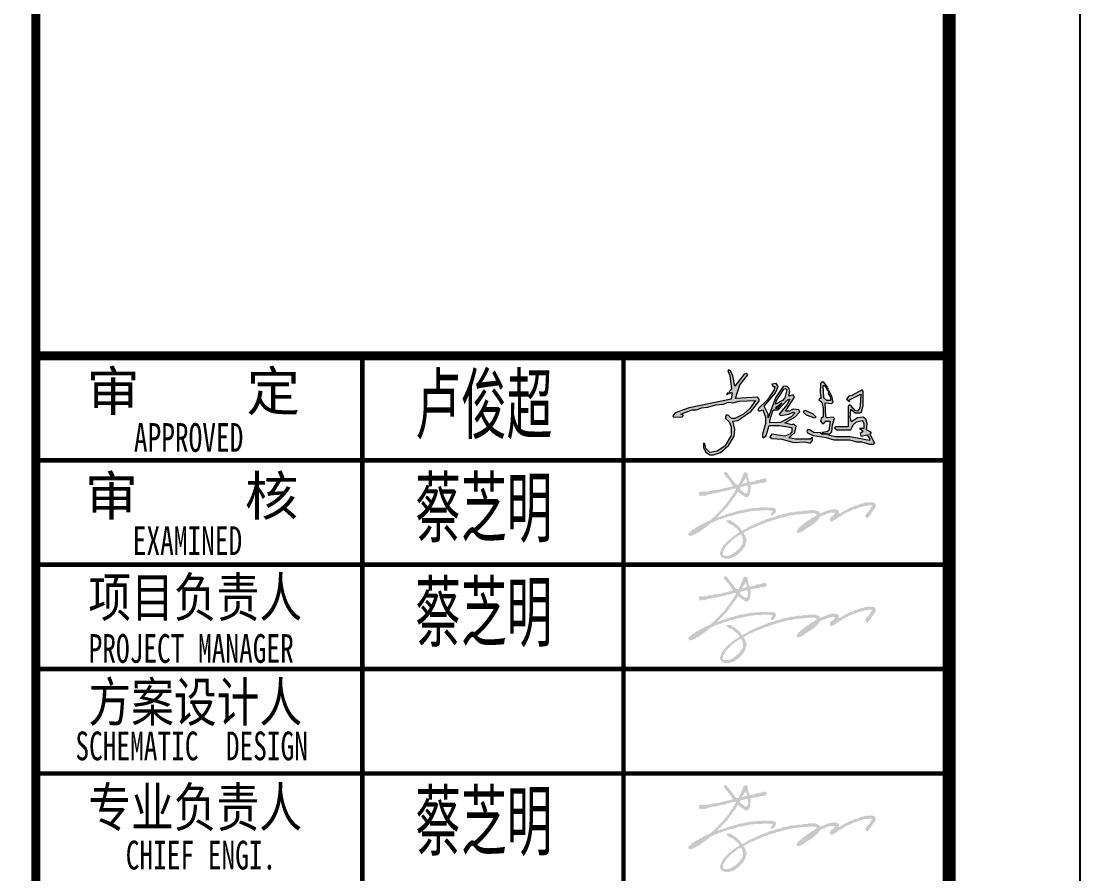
# Model space of a CAD drawing. Extents: x 1188826 to 1909461, y 608442 to 1651179.
# Drawn here: x 1547956 to 1556063, y 1276967 to 1283500 of the extents above; entities that cross this region are included whole.
import ezdxf
from ezdxf.enums import TextEntityAlignment as Align

# ---------------------------------------------------------------- set-up
doc = ezdxf.new("R2010")
doc.units = 0
doc.header["$LTSCALE"] = 1000
doc.header["$MEASUREMENT"] = 0
doc.layers.add('WALL', color=9, linetype='Continuous', lineweight=40)
doc.layers.add('签名', color=7, linetype='Continuous', lineweight=18)
doc.layers.add('图框', color=140, linetype='Continuous')
doc.layers.add('图签文字', color=147, linetype='Continuous')
doc.styles.add('建筑图签-1', font='simhei.ttf', dxfattribs={"width": 0.7})
doc.styles.add('建筑图签-2', font='TXT.shx', dxfattribs={"width": 0.5, "bigfont": 'HZTXT.shx'})

# ---------------------------------------------------------------- blocks, each defined once
blk = doc.blocks.new('ljc')
at = {"linetype": 'Continuous'}
h = blk.add_hatch(color=0, dxfattribs=at)
h.paths.add_polyline_path([(2022.8, 1567.7), (2018.8, 1563.7), (2019.8, 1561.7), (2023.8, 1561.7), (2021.8, 1551.7), (1954.8, 1537.7), (1932.8, 1529.7), (1929.8, 1526.7), (1928.8, 1524.7), (1930.8, 1522.7), (1943.8, 1523.7), (1945.8, 1525.7), (1941.8, 1527.7), (1959.8, 1534.7), (1966.8, 1534.7), (1974.8, 1537.7), (1984.8, 1538.7), (1997.8, 1542.7), (2009.8, 1543.7), (2017.8, 1546.7), (2024.8, 1545.7), (2034.8, 1548.7), (2060.8, 1549.7), (2051.8, 1536.7), (2041.8, 1527.7), (2027.8, 1520.7), (2022.8, 1520.7), (2017.8, 1525.7), (2014.8, 1526.7), (2012.8, 1524.7), (2012.8, 1520.7), (2018.8, 1515.7), (2021.8, 1507.7), (2021.8, 1493.7), (2011.8, 1476.7), (1999.8, 1468.7), (1987.8, 1466.7), (1981.8, 1472.7), (1979.8, 1479.7), (1977.8, 1481.7), (1977.8, 1474.7), (1980.8, 1467.7), (1987.8, 1462.7), (1993.8, 1462.7), (2004.8, 1466.7), (2017.8, 1477.7), (2026.8, 1492.7), (2027.8, 1503.7), (2024.8, 1516.7), (2032.8, 1517.7), (2053.8, 1532.7), (2066.8, 1548.7), (2066.8, 1551.7), (2063.8, 1554.7), (2028.8, 1552.7), (2035.8, 1574.7), (2048.8, 1590.7), (2046.8, 1592.7), (2042.8, 1591.7), (2027.8, 1572.7), (2024.8, 1588.7), (2020.8, 1596.7), (2017.8, 1598.7), (2016.8, 1596.7), (2019.8, 1589.7)])
h.paths.add_polyline_path([(2080.8, 1521.7), (2080.8, 1527.7), (2074.8, 1540.7), (2092.8, 1561.7), (2096.8, 1571.7), (2093.8, 1576.7), (2086.8, 1575.7), (2088.8, 1571.7), (2091.8, 1571.7), (2090.8, 1566.7), (2079.8, 1550.7), (2065.8, 1536.7), (2064.8, 1534.7), (2066.8, 1532.7), (2072.8, 1534.7), (2076.8, 1522.7), (2076.8, 1512.7), (2071.8, 1495.7), (2071.8, 1491.7), (2073.8, 1489.7), (2077.8, 1493.7), (2082.8, 1509.7), (2098.8, 1509.7), (2118.8, 1506.7), (2118.8, 1499.7), (2115.8, 1495.7), (2107.8, 1492.7), (2086.8, 1495.7), (2083.8, 1491.7), (2086.8, 1488.7), (2102.8, 1487.7), (2121.8, 1482.7), (2139.8, 1483.7), (2147.8, 1481.7), (2151.8, 1485.7), (2151.8, 1490.7), (2147.8, 1487.7), (2124.8, 1487.7), (2113.8, 1489.7), (2123.8, 1498.7), (2125.8, 1508.7), (2120.8, 1511.7), (2118.8, 1510.7), (2107.8, 1513.7), (2123.8, 1522.7), (2131.8, 1531.7), (2129.8, 1534.7), (2120.8, 1535.7), (2114.8, 1532.7), (2108.8, 1532.7), (2122.8, 1554.7), (2120.8, 1558.7), (2113.8, 1556.7), (2115.8, 1563.7), (2114.8, 1568.7), (2110.8, 1572.7), (2104.8, 1571.7), (2092.8, 1553.7)])
h.paths.add_polyline_path([(2088.8, 1534.7), (2096.8, 1534.7), (2111.8, 1550.7), (2115.8, 1551.7), (2110.8, 1542.7), (2098.8, 1527.7), (2100.8, 1525.7), (2113.8, 1527.7), (2120.8, 1530.7), (2123.8, 1529.7), (2117.8, 1523.7), (2100.8, 1514.7), (2083.8, 1513.7), (2083.8, 1517.7)], flags=16)
h.paths.add_polyline_path([(2092.8, 1536.7), (2094.8, 1539.7), (2102.8, 1545.7), (2095.8, 1536.7)], flags=16)
h.paths.add_polyline_path([(2092.8, 1543.7), (2093.8, 1548.7), (2105.8, 1567.7), (2108.8, 1568.7), (2110.8, 1566.7), (2107.8, 1553.7), (2103.8, 1549.7)], flags=16)
h.paths.add_polyline_path([(2140.8, 1533.7), (2137.8, 1532.7), (2136.8, 1530.7), (2141.8, 1526.7), (2154.8, 1521.7), (2157.8, 1522.7), (2152.8, 1527.7)])
h.paths.add_polyline_path([(2174.8, 1521.7), (2172.8, 1523.7), (2171.8, 1545.7), (2182.8, 1544.7), (2184.8, 1546.7), (2182.8, 1556.7), (2177.8, 1565.7), (2176.8, 1560.7), (2179.8, 1555.7), (2180.8, 1549.7), (2174.8, 1549.7), (2169.8, 1553.7), (2168.8, 1573.7), (2170.8, 1573.7), (2174.8, 1568.7), (2175.8, 1570.7), (2169.8, 1578.7), (2166.8, 1578.7), (2164.8, 1576.7), (2163.8, 1561.7), (2165.8, 1552.7), (2162.8, 1552.7), (2161.8, 1550.7), (2166.8, 1546.7), (2168.8, 1536.7), (2168.8, 1523.7), (2165.8, 1520.7), (2164.8, 1516.7), (2167.8, 1512.7), (2169.8, 1512.7), (2172.8, 1516.7), (2179.8, 1516.7), (2177.8, 1501.7), (2174.8, 1499.7), (2166.8, 1498.7), (2174.8, 1495.7), (2179.8, 1496.7), (2182.8, 1499.7), (2183.8, 1510.7), (2186.8, 1520.7), (2184.8, 1522.7)])
h.paths.add_polyline_path([(2232.8, 1541.7), (2232.8, 1563.7), (2230.8, 1566.7), (2214.8, 1557.7), (2209.8, 1556.7), (2205.8, 1551.7), (2210.8, 1547.7), (2210.8, 1550.7), (2228.8, 1559.7), (2227.8, 1541.7), (2226.8, 1536.7), (2223.8, 1532.7), (2219.8, 1533.7), (2212.8, 1541.7), (2210.8, 1542.7), (2208.8, 1540.7), (2208.8, 1507.7), (2188.8, 1507.7), (2186.8, 1505.7), (2190.8, 1502.7), (2212.8, 1502.7), (2216.8, 1510.7), (2221.8, 1515.7), (2231.8, 1517.7), (2233.8, 1512.7), (2233.8, 1504.7), (2226.8, 1504.7), (2231.8, 1501.7), (2231.8, 1499.7), (2227.8, 1496.7), (2228.8, 1492.7), (2238.8, 1494.7), (2242.8, 1488.7), (2242.8, 1485.7), (2211.8, 1491.7), (2188.8, 1491.7), (2178.8, 1493.7), (2175.8, 1495.7), (2166.8, 1495.7), (2163.8, 1497.7), (2153.8, 1498.7), (2146.8, 1502.7), (2143.8, 1502.7), (2142.8, 1500.7), (2143.8, 1497.7), (2152.8, 1493.7), (2173.8, 1490.7), (2185.8, 1486.7), (2210.8, 1486.7), (2221.8, 1483.7), (2229.8, 1483.7), (2242.8, 1479.7), (2248.8, 1479.7), (2250.8, 1481.7), (2243.8, 1495.7), (2245.8, 1498.7), (2237.8, 1502.7), (2238.8, 1512.7), (2236.8, 1519.7), (2232.8, 1522.7), (2223.8, 1521.7), (2213.8, 1515.7), (2211.8, 1521.7), (2212.8, 1535.7), (2219.8, 1529.7), (2227.8, 1529.7), (2229.8, 1531.7)])
at = {"color": 0, "linetype": 'Continuous', "elevation": 16426272}
for points in [[(1929.8, 1526.7), (1928.8, 1524.7), (1930.8, 1522.7), (1943.8, 1523.7), (1945.8, 1525.7), (1941.8, 1527.7), (1959.8, 1534.7), (1966.8, 1534.7), (1974.8, 1537.7), (1984.8, 1538.7), (1997.8, 1542.7), (2009.8, 1543.7), (2017.8, 1546.7), (2024.8, 1545.7), (2034.8, 1548.7), (2060.8, 1549.7), (2051.8, 1536.7), (2041.8, 1527.7), (2027.8, 1520.7), (2022.8, 1520.7), (2017.8, 1525.7), (2014.8, 1526.7), (2012.8, 1524.7), (2012.8, 1520.7), (2018.8, 1515.7), (2021.8, 1507.7), (2021.8, 1493.7), (2011.8, 1476.7), (1999.8, 1468.7), (1987.8, 1466.7), (1981.8, 1472.7), (1979.8, 1479.7), (1977.8, 1481.7), (1977.8, 1474.7), (1980.8, 1467.7), (1987.8, 1462.7), (1993.8, 1462.7), (2004.8, 1466.7), (2017.8, 1477.7), (2026.8, 1492.7), (2027.8, 1503.7), (2024.8, 1516.7), (2032.8, 1517.7), (2053.8, 1532.7), (2066.8, 1548.7), (2066.8, 1551.7), (2063.8, 1554.7), (2028.8, 1552.7), (2035.8, 1574.7), (2048.8, 1590.7), (2046.8, 1592.7), (2042.8, 1591.7), (2027.8, 1572.7), (2024.8, 1588.7), (2020.8, 1596.7), (2017.8, 1598.7), (2016.8, 1596.7), (2019.8, 1589.7), (2022.8, 1567.7), (2018.8, 1563.7), (2019.8, 1561.7), (2023.8, 1561.7), (2021.8, 1551.7), (1954.8, 1537.7), (1932.8, 1529.7), (1929.8, 1526.7)], [(2065.8, 1536.7), (2064.8, 1534.7), (2066.8, 1532.7), (2072.8, 1534.7), (2076.8, 1522.7), (2076.8, 1512.7), (2071.8, 1495.7), (2071.8, 1491.7), (2073.8, 1489.7), (2077.8, 1493.7), (2082.8, 1509.7), (2098.8, 1509.7), (2118.8, 1506.7), (2118.8, 1499.7), (2115.8, 1495.7), (2107.8, 1492.7), (2086.8, 1495.7), (2083.8, 1491.7), (2086.8, 1488.7), (2102.8, 1487.7), (2121.8, 1482.7), (2139.8, 1483.7), (2147.8, 1481.7), (2151.8, 1485.7), (2151.8, 1490.7), (2147.8, 1487.7), (2124.8, 1487.7), (2113.8, 1489.7), (2123.8, 1498.7), (2125.8, 1508.7), (2120.8, 1511.7), (2118.8, 1510.7), (2107.8, 1513.7), (2123.8, 1522.7), (2131.8, 1531.7), (2129.8, 1534.7), (2120.8, 1535.7), (2114.8, 1532.7), (2108.8, 1532.7), (2122.8, 1554.7), (2120.8, 1558.7), (2113.8, 1556.7), (2115.8, 1563.7), (2114.8, 1568.7), (2110.8, 1572.7), (2104.8, 1571.7), (2092.8, 1553.7), (2080.8, 1521.7), (2080.8, 1527.7), (2074.8, 1540.7), (2092.8, 1561.7), (2096.8, 1571.7), (2093.8, 1576.7), (2086.8, 1575.7), (2088.8, 1571.7), (2091.8, 1571.7), (2090.8, 1566.7), (2079.8, 1550.7), (2065.8, 1536.7)], [(2162.8, 1552.7), (2161.8, 1550.7), (2166.8, 1546.7), (2168.8, 1536.7), (2168.8, 1523.7), (2165.8, 1520.7), (2164.8, 1516.7), (2167.8, 1512.7), (2169.8, 1512.7), (2172.8, 1516.7), (2179.8, 1516.7), (2177.8, 1501.7), (2174.8, 1499.7), (2166.8, 1498.7), (2174.8, 1495.7), (2179.8, 1496.7), (2182.8, 1499.7), (2183.8, 1510.7), (2186.8, 1520.7), (2184.8, 1522.7), (2174.8, 1521.7), (2172.8, 1523.7), (2171.8, 1545.7), (2182.8, 1544.7), (2184.8, 1546.7), (2182.8, 1556.7), (2177.8, 1565.7), (2176.8, 1560.7), (2179.8, 1555.7), (2180.8, 1549.7), (2174.8, 1549.7), (2169.8, 1553.7), (2168.8, 1573.7), (2170.8, 1573.7), (2174.8, 1568.7), (2175.8, 1570.7), (2169.8, 1578.7), (2166.8, 1578.7), (2164.8, 1576.7), (2163.8, 1561.7), (2165.8, 1552.7), (2162.8, 1552.7)], [(2015.8, 1560.7), (2014.8, 1559.7), (2016.8, 1559.7), (2015.8, 1560.7)], [(2016.8, 1561.7), (2015.8, 1560.7), (2018.8, 1560.7), (2016.8, 1561.7)], [(2092.8, 1543.7), (2093.8, 1548.7), (2105.8, 1567.7), (2108.8, 1568.7), (2110.8, 1566.7), (2107.8, 1553.7), (2103.8, 1549.7), (2092.8, 1543.7)], [(2143.8, 1502.7), (2142.8, 1500.7), (2143.8, 1497.7), (2152.8, 1493.7), (2173.8, 1490.7), (2185.8, 1486.7), (2210.8, 1486.7), (2221.8, 1483.7), (2229.8, 1483.7), (2242.8, 1479.7), (2248.8, 1479.7), (2250.8, 1481.7), (2243.8, 1495.7), (2245.8, 1498.7), (2237.8, 1502.7), (2238.8, 1512.7), (2236.8, 1519.7), (2232.8, 1522.7), (2223.8, 1521.7), (2213.8, 1515.7), (2211.8, 1521.7), (2212.8, 1535.7), (2219.8, 1529.7), (2227.8, 1529.7), (2229.8, 1531.7), (2232.8, 1541.7), (2232.8, 1563.7), (2230.8, 1566.7), (2214.8, 1557.7), (2209.8, 1556.7), (2205.8, 1551.7), (2210.8, 1547.7), (2210.8, 1550.7), (2228.8, 1559.7), (2227.8, 1541.7), (2226.8, 1536.7), (2223.8, 1532.7), (2219.8, 1533.7), (2212.8, 1541.7), (2210.8, 1542.7), (2208.8, 1540.7), (2208.8, 1507.7), (2188.8, 1507.7), (2186.8, 1505.7), (2190.8, 1502.7), (2212.8, 1502.7), (2216.8, 1510.7), (2221.8, 1515.7), (2231.8, 1517.7), (2233.8, 1512.7), (2233.8, 1504.7), (2226.8, 1504.7), (2231.8, 1501.7), (2231.8, 1499.7), (2227.8, 1496.7), (2228.8, 1492.7), (2238.8, 1494.7), (2242.8, 1488.7), (2242.8, 1485.7), (2211.8, 1491.7), (2188.8, 1491.7), (2178.8, 1493.7), (2175.8, 1495.7), (2166.8, 1495.7), (2163.8, 1497.7), (2153.8, 1498.7), (2146.8, 1502.7), (2143.8, 1502.7)], [(2176.8, 1568.7), (2175.8, 1569.7), (2174.8, 1566.7), (2176.8, 1564.7), (2176.8, 1568.7)], [(2083.8, 1513.7), (2083.8, 1517.7), (2088.8, 1534.7), (2096.8, 1534.7), (2111.8, 1550.7), (2115.8, 1551.7), (2110.8, 1542.7), (2098.8, 1527.7), (2100.8, 1525.7), (2113.8, 1527.7), (2120.8, 1530.7), (2123.8, 1529.7), (2117.8, 1523.7), (2100.8, 1514.7), (2083.8, 1513.7)], [(2092.8, 1536.7), (2094.8, 1539.7), (2102.8, 1545.7), (2095.8, 1536.7), (2092.8, 1536.7)], [(2137.8, 1532.7), (2136.8, 1530.7), (2141.8, 1526.7), (2154.8, 1521.7), (2157.8, 1522.7), (2152.8, 1527.7), (2140.8, 1533.7), (2137.8, 1532.7)]]:
    blk.add_lwpolyline(points, dxfattribs=at)
blk = doc.blocks.new('tq5113')
at = {"layer": '签名'}
h = blk.add_hatch(color=2, dxfattribs=at)
h.dxf.hatch_style = 1
h.paths.add_polyline_path([(5409.8, 12218.7), (5409.8, 12224.7), (5415.8, 12230.7), (5413.8, 12234.7), (5421.8, 12240.7), (5437.8, 12264.7), (5447.8, 12228.7)], flags=16)
h.paths.add_polyline_path([(5391.8, 12180.7), (5391.8, 12186.7), (5401.8, 12196.7), (5411.8, 12196.7), (5437.8, 12204.7), (5451.8, 12204.7), (5453.8, 12166.7), (5449.8, 12152.7), (5445.8, 12148.7), (5433.8, 12146.7), (5405.8, 12164.7)], flags=16)
h.paths.add_polyline_path([(5259.8, 11678.7), (5265.8, 11708.7), (5273.8, 11716.7), (5273.8, 11724.7), (5281.8, 11728.7), (5285.8, 11744.7), (5291.8, 11746.7), (5303.8, 11760.7), (5311.8, 11764.7), (5329.8, 11788.7), (5339.8, 11790.7), (5355.8, 11806.7), (5367.8, 11812.7), (5375.8, 11822.7), (5391.8, 11826.7), (5397.8, 11832.7), (5401.8, 11832.7), (5403.8, 11824.7), (5409.8, 11818.7), (5411.8, 11800.7), (5415.8, 11792.7), (5413.8, 11762.7), (5383.8, 11718.7), (5379.8, 11718.7), (5355.8, 11694.7), (5351.8, 11694.7), (5323.8, 11674.7), (5315.8, 11674.7), (5307.8, 11668.7), (5269.8, 11668.7)], flags=16)
h.paths.add_polyline_path([(5239.8, 11688.7), (5237.8, 11686.7), (5243.8, 11666.7), (5257.8, 11652.7), (5277.8, 11646.7), (5309.8, 11644.7), (5313.8, 11648.7), (5343.8, 11656.7), (5357.8, 11664.7), (5363.8, 11672.7), (5373.8, 11676.7), (5383.8, 11688.7), (5387.8, 11686.7), (5389.8, 11692.7), (5411.8, 11712.7), (5411.8, 11716.7), (5419.8, 11724.7), (5433.8, 11748.7), (5439.8, 11778.7), (5445.8, 11788.7), (5437.8, 11798.7), (5433.8, 11820.7), (5429.8, 11824.7), (5427.8, 11834.7), (5421.8, 11840.7), (5421.8, 11846.7), (5427.8, 11846.7), (5439.8, 11856.7), (5455.8, 11862.7), (5461.8, 11870.7), (5469.8, 11870.7), (5477.8, 11876.7), (5499.8, 11882.7), (5503.8, 11888.7), (5509.8, 11888.7), (5527.8, 11898.7), (5535.8, 11898.7), (5537.8, 11902.7), (5547.8, 11904.7), (5559.8, 11912.7), (5567.8, 11912.7), (5575.8, 11918.7), (5611.8, 11928.7), (5615.8, 11932.7), (5635.8, 11936.7), (5645.8, 11942.7), (5653.8, 11942.7), (5679.8, 11952.7), (5689.8, 11952.7), (5709.8, 11962.7), (5719.8, 11960.7), (5731.8, 11966.7), (5755.8, 11970.7), (5759.8, 11974.7), (5765.8, 11972.7), (5771.8, 11976.7), (5799.8, 11978.7), (5807.8, 11982.7), (5943.8, 11994.7), (5965.8, 11992.7), (5975.8, 11988.7), (5979.8, 11982.7), (5975.8, 11974.7), (5967.8, 11972.7), (5959.8, 11964.7), (5947.8, 11960.7), (5885.8, 11918.7), (5877.8, 11908.7), (5865.8, 11902.7), (5857.8, 11892.7), (5853.8, 11892.7), (5849.8, 11884.7), (5841.8, 11884.7), (5837.8, 11880.7), (5841.8, 11876.7), (5825.8, 11862.7), (5827.8, 11850.7), (5839.8, 11840.7), (5847.8, 11846.7), (5855.8, 11846.7), (5865.8, 11854.7), (5873.8, 11856.7), (5901.8, 11878.7), (5911.8, 11882.7), (5915.8, 11888.7), (5923.8, 11888.7), (5937.8, 11900.7), (5945.8, 11902.7), (5993.8, 11946.7), (6003.8, 11964.7), (6011.8, 11972.7), (6017.8, 11970.7), (6023.8, 11976.7), (6041.8, 11980.7), (6043.8, 11984.7), (6051.8, 11984.7), (6059.8, 11990.7), (6087.8, 11998.7), (6119.8, 11998.7), (6115.8, 11986.7), (6107.8, 11976.7), (6091.8, 11968.7), (6079.8, 11950.7), (6083.8, 11934.7), (6091.8, 11930.7), (6101.8, 11930.7), (6107.8, 11938.7), (6113.8, 11938.7), (6155.8, 11968.7), (6169.8, 11972.7), (6187.8, 11990.7), (6203.8, 11994.7), (6209.8, 12002.7), (6213.8, 12000.7), (6265.8, 12024.7), (6273.8, 12024.7), (6299.8, 12036.7), (6339.8, 12046.7), (6343.8, 12050.7), (6365.8, 12050.7), (6385.8, 12056.7), (6399.8, 12052.7), (6399.8, 12042.7), (6389.8, 12030.7), (6389.8, 12024.7), (6381.8, 12016.7), (6377.8, 12006.7), (6365.8, 11998.7), (6351.8, 11976.7), (6355.8, 11964.7), (6363.8, 11956.7), (6371.8, 11958.7), (6393.8, 11984.7), (6399.8, 11998.7), (6413.8, 12014.7), (6413.8, 12018.7), (6421.8, 12026.7), (6431.8, 12044.7), (6431.8, 12060.7), (6419.8, 12074.7), (6401.8, 12078.7), (6353.8, 12076.7), (6337.8, 12068.7), (6327.8, 12070.7), (6289.8, 12054.7), (6267.8, 12050.7), (6259.8, 12042.7), (6231.8, 12034.7), (6205.8, 12018.7), (6195.8, 12016.7), (6181.8, 12004.7), (6175.8, 12004.7), (6169.8, 11998.7), (6145.8, 11988.7), (6151.8, 12000.7), (6143.8, 12020.7), (6131.8, 12020.7), (6125.8, 12024.7), (6105.8, 12024.7), (6059.8, 12014.7), (6045.8, 12006.7), (6005.8, 11992.7), (5999.8, 12004.7), (5983.8, 12012.7), (5975.8, 12010.7), (5971.8, 12016.7), (5947.8, 12018.7), (5915.8, 12016.7), (5909.8, 12012.7), (5889.8, 12014.7), (5875.8, 12012.7), (5869.8, 12008.7), (5833.8, 12008.7), (5821.8, 12004.7), (5817.8, 12006.7), (5809.8, 12000.7), (5789.8, 12002.7), (5769.8, 11998.7), (5763.8, 11994.7), (5713.8, 11986.7), (5709.8, 11980.7), (5683.8, 11976.7), (5651.8, 11964.7), (5611.8, 11954.7), (5605.8, 11948.7), (5601.8, 11950.7), (5577.8, 11938.7), (5565.8, 11936.7), (5527.8, 11918.7), (5521.8, 11918.7), (5507.8, 11908.7), (5501.8, 11908.7), (5493.8, 11902.7), (5485.8, 11902.7), (5463.8, 11888.7), (5453.8, 11886.7), (5443.8, 11876.7), (5437.8, 11876.7), (5433.8, 11870.7), (5427.8, 11870.7), (5407.8, 11858.7), (5393.8, 11880.7), (5369.8, 11904.7), (5345.8, 11922.7), (5335.8, 11926.7), (5323.8, 11938.7), (5291.8, 11938.7), (5287.8, 11934.7), (5301.8, 11918.7), (5323.8, 11906.7), (5329.8, 11906.7), (5373.8, 11870.7), (5387.8, 11852.7), (5387.8, 11846.7), (5371.8, 11838.7), (5357.8, 11826.7), (5349.8, 11824.7), (5341.8, 11814.7), (5331.8, 11810.7), (5321.8, 11798.7), (5311.8, 11794.7), (5263.8, 11744.7), (5247.8, 11714.7), (5247.8, 11706.7), (5241.8, 11700.7)])
h.paths.add_polyline_path([(4997.8, 11840.7), (4995.8, 11838.7), (4995.8, 11828.7), (5005.8, 11820.7), (5027.8, 11822.7), (5055.8, 11836.7), (5059.8, 11842.7), (5073.8, 11844.7), (5083.8, 11854.7), (5091.8, 11856.7), (5099.8, 11866.7), (5111.8, 11870.7), (5115.8, 11878.7), (5121.8, 11878.7), (5161.8, 11912.7), (5165.8, 11912.7), (5171.8, 11920.7), (5183.8, 11922.7), (5201.8, 11934.7), (5213.8, 11936.7), (5233.8, 11946.7), (5245.8, 11946.7), (5251.8, 11952.7), (5265.8, 11954.7), (5271.8, 11960.7), (5291.8, 11962.7), (5305.8, 11970.7), (5309.8, 11968.7), (5313.8, 11972.7), (5337.8, 11976.7), (5383.8, 11992.7), (5395.8, 11992.7), (5477.8, 12010.7), (5483.8, 12008.7), (5513.8, 12014.7), (5553.8, 12012.7), (5559.8, 12016.7), (5611.8, 12016.7), (5643.8, 12010.7), (5639.8, 12002.7), (5629.8, 11994.7), (5627.8, 11984.7), (5633.8, 11976.7), (5643.8, 11976.7), (5661.8, 11994.7), (5669.8, 12016.7), (5663.8, 12028.7), (5643.8, 12036.7), (5621.8, 12038.7), (5609.8, 12034.7), (5601.8, 12038.7), (5553.8, 12038.7), (5533.8, 12034.7), (5523.8, 12036.7), (5513.8, 12032.7), (5503.8, 12034.7), (5495.8, 12030.7), (5487.8, 12032.7), (5453.8, 12028.7), (5441.8, 12022.7), (5433.8, 12024.7), (5417.8, 12018.7), (5391.8, 12016.7), (5387.8, 12012.7), (5385.8, 12014.7), (5329.8, 11996.7), (5311.8, 11994.7), (5303.8, 11988.7), (5285.8, 11986.7), (5283.8, 11982.7), (5217.8, 11960.7), (5233.8, 11980.7), (5291.8, 12038.7), (5323.8, 12084.7), (5335.8, 12096.7), (5337.8, 12106.7), (5345.8, 12110.7), (5377.8, 12160.7), (5393.8, 12144.7), (5419.8, 12128.7), (5429.8, 12118.7), (5447.8, 12116.7), (5459.8, 12126.7), (5467.8, 12138.7), (5465.8, 12142.7), (5469.8, 12150.7), (5473.8, 12182.7), (5473.8, 12202.7), (5469.8, 12206.7), (5471.8, 12210.7), (5483.8, 12214.7), (5489.8, 12212.7), (5495.8, 12216.7), (5515.8, 12216.7), (5521.8, 12220.7), (5531.8, 12218.7), (5541.8, 12224.7), (5581.8, 12228.7), (5595.8, 12238.7), (5595.8, 12252.7), (5587.8, 12260.7), (5573.8, 12260.7), (5539.8, 12248.7), (5525.8, 12250.7), (5505.8, 12240.7), (5465.8, 12232.7), (5453.8, 12268.7), (5449.8, 12302.7), (5437.8, 12308.7), (5423.8, 12306.7), (5419.8, 12302.7), (5411.8, 12276.7), (5403.8, 12264.7), (5401.8, 12254.7), (5381.8, 12212.7), (5375.8, 12214.7), (5371.8, 12210.7), (5361.8, 12214.7), (5295.8, 12300.7), (5283.8, 12310.7), (5275.8, 12310.7), (5269.8, 12306.7), (5271.8, 12288.7), (5305.8, 12252.7), (5339.8, 12202.7), (5327.8, 12200.7), (5323.8, 12196.7), (5295.8, 12192.7), (5291.8, 12188.7), (5281.8, 12188.7), (5237.8, 12176.7), (5231.8, 12178.7), (5229.8, 12174.7), (5187.8, 12170.7), (5171.8, 12164.7), (5153.8, 12164.7), (5141.8, 12158.7), (5129.8, 12158.7), (5123.8, 12162.7), (5119.8, 12158.7), (5081.8, 12158.7), (5077.8, 12154.7), (5077.8, 12136.7), (5085.8, 12126.7), (5119.8, 12128.7), (5127.8, 12124.7), (5133.8, 12132.7), (5157.8, 12140.7), (5163.8, 12138.7), (5185.8, 12146.7), (5205.8, 12146.7), (5211.8, 12150.7), (5219.8, 12150.7), (5223.8, 12154.7), (5229.8, 12152.7), (5261.8, 12162.7), (5269.8, 12160.7), (5285.8, 12164.7), (5289.8, 12170.7), (5307.8, 12170.7), (5317.8, 12176.7), (5325.8, 12174.7), (5331.8, 12180.7), (5357.8, 12182.7), (5361.8, 12180.7), (5361.8, 12174.7), (5351.8, 12162.7), (5349.8, 12154.7), (5341.8, 12148.7), (5335.8, 12132.7), (5317.8, 12110.7), (5305.8, 12088.7), (5297.8, 12082.7), (5269.8, 12044.7), (5193.8, 11966.7), (5163.8, 11940.7), (5111.8, 11916.7), (5097.8, 11906.7), (5083.8, 11902.7), (5075.8, 11894.7), (5053.8, 11884.7), (5037.8, 11870.7), (5029.8, 11870.7), (5011.8, 11850.7)])
h = blk.add_hatch(color=2, dxfattribs=at)
h.dxf.hatch_style = 1
h.paths.add_polyline_path([(5409.8, 11418.7), (5409.8, 11424.7), (5415.8, 11430.7), (5413.8, 11434.7), (5421.8, 11440.7), (5437.8, 11464.7), (5447.8, 11428.7)], flags=16)
h.paths.add_polyline_path([(5391.8, 11380.7), (5391.8, 11386.7), (5401.8, 11396.7), (5411.8, 11396.7), (5437.8, 11404.7), (5451.8, 11404.7), (5453.8, 11366.7), (5449.8, 11352.7), (5445.8, 11348.7), (5433.8, 11346.7), (5405.8, 11364.7)], flags=16)
h.paths.add_polyline_path([(5259.8, 10878.7), (5265.8, 10908.7), (5273.8, 10916.7), (5273.8, 10924.7), (5281.8, 10928.7), (5285.8, 10944.7), (5291.8, 10946.7), (5303.8, 10960.7), (5311.8, 10964.7), (5329.8, 10988.7), (5339.8, 10990.7), (5355.8, 11006.7), (5367.8, 11012.7), (5375.8, 11022.7), (5391.8, 11026.7), (5397.8, 11032.7), (5401.8, 11032.7), (5403.8, 11024.7), (5409.8, 11018.7), (5411.8, 11000.7), (5415.8, 10992.7), (5413.8, 10962.7), (5383.8, 10918.7), (5379.8, 10918.7), (5355.8, 10894.7), (5351.8, 10894.7), (5323.8, 10874.7), (5315.8, 10874.7), (5307.8, 10868.7), (5269.8, 10868.7)], flags=16)
h.paths.add_polyline_path([(5239.8, 10888.7), (5237.8, 10886.7), (5243.8, 10866.7), (5257.8, 10852.7), (5277.8, 10846.7), (5309.8, 10844.7), (5313.8, 10848.7), (5343.8, 10856.7), (5357.8, 10864.7), (5363.8, 10872.7), (5373.8, 10876.7), (5383.8, 10888.7), (5387.8, 10886.7), (5389.8, 10892.7), (5411.8, 10912.7), (5411.8, 10916.7), (5419.8, 10924.7), (5433.8, 10948.7), (5439.8, 10978.7), (5445.8, 10988.7), (5437.8, 10998.7), (5433.8, 11020.7), (5429.8, 11024.7), (5427.8, 11034.7), (5421.8, 11040.7), (5421.8, 11046.7), (5427.8, 11046.7), (5439.8, 11056.7), (5455.8, 11062.7), (5461.8, 11070.7), (5469.8, 11070.7), (5477.8, 11076.7), (5499.8, 11082.7), (5503.8, 11088.7), (5509.8, 11088.7), (5527.8, 11098.7), (5535.8, 11098.7), (5537.8, 11102.7), (5547.8, 11104.7), (5559.8, 11112.7), (5567.8, 11112.7), (5575.8, 11118.7), (5611.8, 11128.7), (5615.8, 11132.7), (5635.8, 11136.7), (5645.8, 11142.7), (5653.8, 11142.7), (5679.8, 11152.7), (5689.8, 11152.7), (5709.8, 11162.7), (5719.8, 11160.7), (5731.8, 11166.7), (5755.8, 11170.7), (5759.8, 11174.7), (5765.8, 11172.7), (5771.8, 11176.7), (5799.8, 11178.7), (5807.8, 11182.7), (5943.8, 11194.7), (5965.8, 11192.7), (5975.8, 11188.7), (5979.8, 11182.7), (5975.8, 11174.7), (5967.8, 11172.7), (5959.8, 11164.7), (5947.8, 11160.7), (5885.8, 11118.7), (5877.8, 11108.7), (5865.8, 11102.7), (5857.8, 11092.7), (5853.8, 11092.7), (5849.8, 11084.7), (5841.8, 11084.7), (5837.8, 11080.7), (5841.8, 11076.7), (5825.8, 11062.7), (5827.8, 11050.7), (5839.8, 11040.7), (5847.8, 11046.7), (5855.8, 11046.7), (5865.8, 11054.7), (5873.8, 11056.7), (5901.8, 11078.7), (5911.8, 11082.7), (5915.8, 11088.7), (5923.8, 11088.7), (5937.8, 11100.7), (5945.8, 11102.7), (5993.8, 11146.7), (6003.8, 11164.7), (6011.8, 11172.7), (6017.8, 11170.7), (6023.8, 11176.7), (6041.8, 11180.7), (6043.8, 11184.7), (6051.8, 11184.7), (6059.8, 11190.7), (6087.8, 11198.7), (6119.8, 11198.7), (6115.8, 11186.7), (6107.8, 11176.7), (6091.8, 11168.7), (6079.8, 11150.7), (6083.8, 11134.7), (6091.8, 11130.7), (6101.8, 11130.7), (6107.8, 11138.7), (6113.8, 11138.7), (6155.8, 11168.7), (6169.8, 11172.7), (6187.8, 11190.7), (6203.8, 11194.7), (6209.8, 11202.7), (6213.8, 11200.7), (6265.8, 11224.7), (6273.8, 11224.7), (6299.8, 11236.7), (6339.8, 11246.7), (6343.8, 11250.7), (6365.8, 11250.7), (6385.8, 11256.7), (6399.8, 11252.7), (6399.8, 11242.7), (6389.8, 11230.7), (6389.8, 11224.7), (6381.8, 11216.7), (6377.8, 11206.7), (6365.8, 11198.7), (6351.8, 11176.7), (6355.8, 11164.7), (6363.8, 11156.7), (6371.8, 11158.7), (6393.8, 11184.7), (6399.8, 11198.7), (6413.8, 11214.7), (6413.8, 11218.7), (6421.8, 11226.7), (6431.8, 11244.7), (6431.8, 11260.7), (6419.8, 11274.7), (6401.8, 11278.7), (6353.8, 11276.7), (6337.8, 11268.7), (6327.8, 11270.7), (6289.8, 11254.7), (6267.8, 11250.7), (6259.8, 11242.7), (6231.8, 11234.7), (6205.8, 11218.7), (6195.8, 11216.7), (6181.8, 11204.7), (6175.8, 11204.7), (6169.8, 11198.7), (6145.8, 11188.7), (6151.8, 11200.7), (6143.8, 11220.7), (6131.8, 11220.7), (6125.8, 11224.7), (6105.8, 11224.7), (6059.8, 11214.7), (6045.8, 11206.7), (6005.8, 11192.7), (5999.8, 11204.7), (5983.8, 11212.7), (5975.8, 11210.7), (5971.8, 11216.7), (5947.8, 11218.7), (5915.8, 11216.7), (5909.8, 11212.7), (5889.8, 11214.7), (5875.8, 11212.7), (5869.8, 11208.7), (5833.8, 11208.7), (5821.8, 11204.7), (5817.8, 11206.7), (5809.8, 11200.7), (5789.8, 11202.7), (5769.8, 11198.7), (5763.8, 11194.7), (5713.8, 11186.7), (5709.8, 11180.7), (5683.8, 11176.7), (5651.8, 11164.7), (5611.8, 11154.7), (5605.8, 11148.7), (5601.8, 11150.7), (5577.8, 11138.7), (5565.8, 11136.7), (5527.8, 11118.7), (5521.8, 11118.7), (5507.8, 11108.7), (5501.8, 11108.7), (5493.8, 11102.7), (5485.8, 11102.7), (5463.8, 11088.7), (5453.8, 11086.7), (5443.8, 11076.7), (5437.8, 11076.7), (5433.8, 11070.7), (5427.8, 11070.7), (5407.8, 11058.7), (5393.8, 11080.7), (5369.8, 11104.7), (5345.8, 11122.7), (5335.8, 11126.7), (5323.8, 11138.7), (5291.8, 11138.7), (5287.8, 11134.7), (5301.8, 11118.7), (5323.8, 11106.7), (5329.8, 11106.7), (5373.8, 11070.7), (5387.8, 11052.7), (5387.8, 11046.7), (5371.8, 11038.7), (5357.8, 11026.7), (5349.8, 11024.7), (5341.8, 11014.7), (5331.8, 11010.7), (5321.8, 10998.7), (5311.8, 10994.7), (5263.8, 10944.7), (5247.8, 10914.7), (5247.8, 10906.7), (5241.8, 10900.7)])
h.paths.add_polyline_path([(4997.8, 11040.7), (4995.8, 11038.7), (4995.8, 11028.7), (5005.8, 11020.7), (5027.8, 11022.7), (5055.8, 11036.7), (5059.8, 11042.7), (5073.8, 11044.7), (5083.8, 11054.7), (5091.8, 11056.7), (5099.8, 11066.7), (5111.8, 11070.7), (5115.8, 11078.7), (5121.8, 11078.7), (5161.8, 11112.7), (5165.8, 11112.7), (5171.8, 11120.7), (5183.8, 11122.7), (5201.8, 11134.7), (5213.8, 11136.7), (5233.8, 11146.7), (5245.8, 11146.7), (5251.8, 11152.7), (5265.8, 11154.7), (5271.8, 11160.7), (5291.8, 11162.7), (5305.8, 11170.7), (5309.8, 11168.7), (5313.8, 11172.7), (5337.8, 11176.7), (5383.8, 11192.7), (5395.8, 11192.7), (5477.8, 11210.7), (5483.8, 11208.7), (5513.8, 11214.7), (5553.8, 11212.7), (5559.8, 11216.7), (5611.8, 11216.7), (5643.8, 11210.7), (5639.8, 11202.7), (5629.8, 11194.7), (5627.8, 11184.7), (5633.8, 11176.7), (5643.8, 11176.7), (5661.8, 11194.7), (5669.8, 11216.7), (5663.8, 11228.7), (5643.8, 11236.7), (5621.8, 11238.7), (5609.8, 11234.7), (5601.8, 11238.7), (5553.8, 11238.7), (5533.8, 11234.7), (5523.8, 11236.7), (5513.8, 11232.7), (5503.8, 11234.7), (5495.8, 11230.7), (5487.8, 11232.7), (5453.8, 11228.7), (5441.8, 11222.7), (5433.8, 11224.7), (5417.8, 11218.7), (5391.8, 11216.7), (5387.8, 11212.7), (5385.8, 11214.7), (5329.8, 11196.7), (5311.8, 11194.7), (5303.8, 11188.7), (5285.8, 11186.7), (5283.8, 11182.7), (5217.8, 11160.7), (5233.8, 11180.7), (5291.8, 11238.7), (5323.8, 11284.7), (5335.8, 11296.7), (5337.8, 11306.7), (5345.8, 11310.7), (5377.8, 11360.7), (5393.8, 11344.7), (5419.8, 11328.7), (5429.8, 11318.7), (5447.8, 11316.7), (5459.8, 11326.7), (5467.8, 11338.7), (5465.8, 11342.7), (5469.8, 11350.7), (5473.8, 11382.7), (5473.8, 11402.7), (5469.8, 11406.7), (5471.8, 11410.7), (5483.8, 11414.7), (5489.8, 11412.7), (5495.8, 11416.7), (5515.8, 11416.7), (5521.8, 11420.7), (5531.8, 11418.7), (5541.8, 11424.7), (5581.8, 11428.7), (5595.8, 11438.7), (5595.8, 11452.7), (5587.8, 11460.7), (5573.8, 11460.7), (5539.8, 11448.7), (5525.8, 11450.7), (5505.8, 11440.7), (5465.8, 11432.7), (5453.8, 11468.7), (5449.8, 11502.7), (5437.8, 11508.7), (5423.8, 11506.7), (5419.8, 11502.7), (5411.8, 11476.7), (5403.8, 11464.7), (5401.8, 11454.7), (5381.8, 11412.7), (5375.8, 11414.7), (5371.8, 11410.7), (5361.8, 11414.7), (5295.8, 11500.7), (5283.8, 11510.7), (5275.8, 11510.7), (5269.8, 11506.7), (5271.8, 11488.7), (5305.8, 11452.7), (5339.8, 11402.7), (5327.8, 11400.7), (5323.8, 11396.7), (5295.8, 11392.7), (5291.8, 11388.7), (5281.8, 11388.7), (5237.8, 11376.7), (5231.8, 11378.7), (5229.8, 11374.7), (5187.8, 11370.7), (5171.8, 11364.7), (5153.8, 11364.7), (5141.8, 11358.7), (5129.8, 11358.7), (5123.8, 11362.7), (5119.8, 11358.7), (5081.8, 11358.7), (5077.8, 11354.7), (5077.8, 11336.7), (5085.8, 11326.7), (5119.8, 11328.7), (5127.8, 11324.7), (5133.8, 11332.7), (5157.8, 11340.7), (5163.8, 11338.7), (5185.8, 11346.7), (5205.8, 11346.7), (5211.8, 11350.7), (5219.8, 11350.7), (5223.8, 11354.7), (5229.8, 11352.7), (5261.8, 11362.7), (5269.8, 11360.7), (5285.8, 11364.7), (5289.8, 11370.7), (5307.8, 11370.7), (5317.8, 11376.7), (5325.8, 11374.7), (5331.8, 11380.7), (5357.8, 11382.7), (5361.8, 11380.7), (5361.8, 11374.7), (5351.8, 11362.7), (5349.8, 11354.7), (5341.8, 11348.7), (5335.8, 11332.7), (5317.8, 11310.7), (5305.8, 11288.7), (5297.8, 11282.7), (5269.8, 11244.7), (5193.8, 11166.7), (5163.8, 11140.7), (5111.8, 11116.7), (5097.8, 11106.7), (5083.8, 11102.7), (5075.8, 11094.7), (5053.8, 11084.7), (5037.8, 11070.7), (5029.8, 11070.7), (5011.8, 11050.7)])
h = blk.add_hatch(color=2, dxfattribs=at)
h.dxf.hatch_style = 1
h.paths.add_polyline_path([(5409.8, 9818.7), (5409.8, 9824.7), (5415.8, 9830.7), (5413.8, 9834.7), (5421.8, 9840.7), (5437.8, 9864.7), (5447.8, 9828.7)], flags=16)
h.paths.add_polyline_path([(5391.8, 9780.7), (5391.8, 9786.7), (5401.8, 9796.7), (5411.8, 9796.7), (5437.8, 9804.7), (5451.8, 9804.7), (5453.8, 9766.7), (5449.8, 9752.7), (5445.8, 9748.7), (5433.8, 9746.7), (5405.8, 9764.7)], flags=16)
h.paths.add_polyline_path([(5259.8, 9278.7), (5265.8, 9308.7), (5273.8, 9316.7), (5273.8, 9324.7), (5281.8, 9328.7), (5285.8, 9344.7), (5291.8, 9346.7), (5303.8, 9360.7), (5311.8, 9364.7), (5329.8, 9388.7), (5339.8, 9390.7), (5355.8, 9406.7), (5367.8, 9412.7), (5375.8, 9422.7), (5391.8, 9426.7), (5397.8, 9432.7), (5401.8, 9432.7), (5403.8, 9424.7), (5409.8, 9418.7), (5411.8, 9400.7), (5415.8, 9392.7), (5413.8, 9362.7), (5383.8, 9318.7), (5379.8, 9318.7), (5355.8, 9294.7), (5351.8, 9294.7), (5323.8, 9274.7), (5315.8, 9274.7), (5307.8, 9268.7), (5269.8, 9268.7)], flags=16)
h.paths.add_polyline_path([(5239.8, 9288.7), (5237.8, 9286.7), (5243.8, 9266.7), (5257.8, 9252.7), (5277.8, 9246.7), (5309.8, 9244.7), (5313.8, 9248.7), (5343.8, 9256.7), (5357.8, 9264.7), (5363.8, 9272.7), (5373.8, 9276.7), (5383.8, 9288.7), (5387.8, 9286.7), (5389.8, 9292.7), (5411.8, 9312.7), (5411.8, 9316.7), (5419.8, 9324.7), (5433.8, 9348.7), (5439.8, 9378.7), (5445.8, 9388.7), (5437.8, 9398.7), (5433.8, 9420.7), (5429.8, 9424.7), (5427.8, 9434.7), (5421.8, 9440.7), (5421.8, 9446.7), (5427.8, 9446.7), (5439.8, 9456.7), (5455.8, 9462.7), (5461.8, 9470.7), (5469.8, 9470.7), (5477.8, 9476.7), (5499.8, 9482.7), (5503.8, 9488.7), (5509.8, 9488.7), (5527.8, 9498.7), (5535.8, 9498.7), (5537.8, 9502.7), (5547.8, 9504.7), (5559.8, 9512.7), (5567.8, 9512.7), (5575.8, 9518.7), (5611.8, 9528.7), (5615.8, 9532.7), (5635.8, 9536.7), (5645.8, 9542.7), (5653.8, 9542.7), (5679.8, 9552.7), (5689.8, 9552.7), (5709.8, 9562.7), (5719.8, 9560.7), (5731.8, 9566.7), (5755.8, 9570.7), (5759.8, 9574.7), (5765.8, 9572.7), (5771.8, 9576.7), (5799.8, 9578.7), (5807.8, 9582.7), (5943.8, 9594.7), (5965.8, 9592.7), (5975.8, 9588.7), (5979.8, 9582.7), (5975.8, 9574.7), (5967.8, 9572.7), (5959.8, 9564.7), (5947.8, 9560.7), (5885.8, 9518.7), (5877.8, 9508.7), (5865.8, 9502.7), (5857.8, 9492.7), (5853.8, 9492.7), (5849.8, 9484.7), (5841.8, 9484.7), (5837.8, 9480.7), (5841.8, 9476.7), (5825.8, 9462.7), (5827.8, 9450.7), (5839.8, 9440.7), (5847.8, 9446.7), (5855.8, 9446.7), (5865.8, 9454.7), (5873.8, 9456.7), (5901.8, 9478.7), (5911.8, 9482.7), (5915.8, 9488.7), (5923.8, 9488.7), (5937.8, 9500.7), (5945.8, 9502.7), (5993.8, 9546.7), (6003.8, 9564.7), (6011.8, 9572.7), (6017.8, 9570.7), (6023.8, 9576.7), (6041.8, 9580.7), (6043.8, 9584.7), (6051.8, 9584.7), (6059.8, 9590.7), (6087.8, 9598.7), (6119.8, 9598.7), (6115.8, 9586.7), (6107.8, 9576.7), (6091.8, 9568.7), (6079.8, 9550.7), (6083.8, 9534.7), (6091.8, 9530.7), (6101.8, 9530.7), (6107.8, 9538.7), (6113.8, 9538.7), (6155.8, 9568.7), (6169.8, 9572.7), (6187.8, 9590.7), (6203.8, 9594.7), (6209.8, 9602.7), (6213.8, 9600.7), (6265.8, 9624.7), (6273.8, 9624.7), (6299.8, 9636.7), (6339.8, 9646.7), (6343.8, 9650.7), (6365.8, 9650.7), (6385.8, 9656.7), (6399.8, 9652.7), (6399.8, 9642.7), (6389.8, 9630.7), (6389.8, 9624.7), (6381.8, 9616.7), (6377.8, 9606.7), (6365.8, 9598.7), (6351.8, 9576.7), (6355.8, 9564.7), (6363.8, 9556.7), (6371.8, 9558.7), (6393.8, 9584.7), (6399.8, 9598.7), (6413.8, 9614.7), (6413.8, 9618.7), (6421.8, 9626.7), (6431.8, 9644.7), (6431.8, 9660.7), (6419.8, 9674.7), (6401.8, 9678.7), (6353.8, 9676.7), (6337.8, 9668.7), (6327.8, 9670.7), (6289.8, 9654.7), (6267.8, 9650.7), (6259.8, 9642.7), (6231.8, 9634.7), (6205.8, 9618.7), (6195.8, 9616.7), (6181.8, 9604.7), (6175.8, 9604.7), (6169.8, 9598.7), (6145.8, 9588.7), (6151.8, 9600.7), (6143.8, 9620.7), (6131.8, 9620.7), (6125.8, 9624.7), (6105.8, 9624.7), (6059.8, 9614.7), (6045.8, 9606.7), (6005.8, 9592.7), (5999.8, 9604.7), (5983.8, 9612.7), (5975.8, 9610.7), (5971.8, 9616.7), (5947.8, 9618.7), (5915.8, 9616.7), (5909.8, 9612.7), (5889.8, 9614.7), (5875.8, 9612.7), (5869.8, 9608.7), (5833.8, 9608.7), (5821.8, 9604.7), (5817.8, 9606.7), (5809.8, 9600.7), (5789.8, 9602.7), (5769.8, 9598.7), (5763.8, 9594.7), (5713.8, 9586.7), (5709.8, 9580.7), (5683.8, 9576.7), (5651.8, 9564.7), (5611.8, 9554.7), (5605.8, 9548.7), (5601.8, 9550.7), (5577.8, 9538.7), (5565.8, 9536.7), (5527.8, 9518.7), (5521.8, 9518.7), (5507.8, 9508.7), (5501.8, 9508.7), (5493.8, 9502.7), (5485.8, 9502.7), (5463.8, 9488.7), (5453.8, 9486.7), (5443.8, 9476.7), (5437.8, 9476.7), (5433.8, 9470.7), (5427.8, 9470.7), (5407.8, 9458.7), (5393.8, 9480.7), (5369.8, 9504.7), (5345.8, 9522.7), (5335.8, 9526.7), (5323.8, 9538.7), (5291.8, 9538.7), (5287.8, 9534.7), (5301.8, 9518.7), (5323.8, 9506.7), (5329.8, 9506.7), (5373.8, 9470.7), (5387.8, 9452.7), (5387.8, 9446.7), (5371.8, 9438.7), (5357.8, 9426.7), (5349.8, 9424.7), (5341.8, 9414.7), (5331.8, 9410.7), (5321.8, 9398.7), (5311.8, 9394.7), (5263.8, 9344.7), (5247.8, 9314.7), (5247.8, 9306.7), (5241.8, 9300.7)])
h.paths.add_polyline_path([(4997.8, 9440.7), (4995.8, 9438.7), (4995.8, 9428.7), (5005.8, 9420.7), (5027.8, 9422.7), (5055.8, 9436.7), (5059.8, 9442.7), (5073.8, 9444.7), (5083.8, 9454.7), (5091.8, 9456.7), (5099.8, 9466.7), (5111.8, 9470.7), (5115.8, 9478.7), (5121.8, 9478.7), (5161.8, 9512.7), (5165.8, 9512.7), (5171.8, 9520.7), (5183.8, 9522.7), (5201.8, 9534.7), (5213.8, 9536.7), (5233.8, 9546.7), (5245.8, 9546.7), (5251.8, 9552.7), (5265.8, 9554.7), (5271.8, 9560.7), (5291.8, 9562.7), (5305.8, 9570.7), (5309.8, 9568.7), (5313.8, 9572.7), (5337.8, 9576.7), (5383.8, 9592.7), (5395.8, 9592.7), (5477.8, 9610.7), (5483.8, 9608.7), (5513.8, 9614.7), (5553.8, 9612.7), (5559.8, 9616.7), (5611.8, 9616.7), (5643.8, 9610.7), (5639.8, 9602.7), (5629.8, 9594.7), (5627.8, 9584.7), (5633.8, 9576.7), (5643.8, 9576.7), (5661.8, 9594.7), (5669.8, 9616.7), (5663.8, 9628.7), (5643.8, 9636.7), (5621.8, 9638.7), (5609.8, 9634.7), (5601.8, 9638.7), (5553.8, 9638.7), (5533.8, 9634.7), (5523.8, 9636.7), (5513.8, 9632.7), (5503.8, 9634.7), (5495.8, 9630.7), (5487.8, 9632.7), (5453.8, 9628.7), (5441.8, 9622.7), (5433.8, 9624.7), (5417.8, 9618.7), (5391.8, 9616.7), (5387.8, 9612.7), (5385.8, 9614.7), (5329.8, 9596.7), (5311.8, 9594.7), (5303.8, 9588.7), (5285.8, 9586.7), (5283.8, 9582.7), (5217.8, 9560.7), (5233.8, 9580.7), (5291.8, 9638.7), (5323.8, 9684.7), (5335.8, 9696.7), (5337.8, 9706.7), (5345.8, 9710.7), (5377.8, 9760.7), (5393.8, 9744.7), (5419.8, 9728.7), (5429.8, 9718.7), (5447.8, 9716.7), (5459.8, 9726.7), (5467.8, 9738.7), (5465.8, 9742.7), (5469.8, 9750.7), (5473.8, 9782.7), (5473.8, 9802.7), (5469.8, 9806.7), (5471.8, 9810.7), (5483.8, 9814.7), (5489.8, 9812.7), (5495.8, 9816.7), (5515.8, 9816.7), (5521.8, 9820.7), (5531.8, 9818.7), (5541.8, 9824.7), (5581.8, 9828.7), (5595.8, 9838.7), (5595.8, 9852.7), (5587.8, 9860.7), (5573.8, 9860.7), (5539.8, 9848.7), (5525.8, 9850.7), (5505.8, 9840.7), (5465.8, 9832.7), (5453.8, 9868.7), (5449.8, 9902.7), (5437.8, 9908.7), (5423.8, 9906.7), (5419.8, 9902.7), (5411.8, 9876.7), (5403.8, 9864.7), (5401.8, 9854.7), (5381.8, 9812.7), (5375.8, 9814.7), (5371.8, 9810.7), (5361.8, 9814.7), (5295.8, 9900.7), (5283.8, 9910.7), (5275.8, 9910.7), (5269.8, 9906.7), (5271.8, 9888.7), (5305.8, 9852.7), (5339.8, 9802.7), (5327.8, 9800.7), (5323.8, 9796.7), (5295.8, 9792.7), (5291.8, 9788.7), (5281.8, 9788.7), (5237.8, 9776.7), (5231.8, 9778.7), (5229.8, 9774.7), (5187.8, 9770.7), (5171.8, 9764.7), (5153.8, 9764.7), (5141.8, 9758.7), (5129.8, 9758.7), (5123.8, 9762.7), (5119.8, 9758.7), (5081.8, 9758.7), (5077.8, 9754.7), (5077.8, 9736.7), (5085.8, 9726.7), (5119.8, 9728.7), (5127.8, 9724.7), (5133.8, 9732.7), (5157.8, 9740.7), (5163.8, 9738.7), (5185.8, 9746.7), (5205.8, 9746.7), (5211.8, 9750.7), (5219.8, 9750.7), (5223.8, 9754.7), (5229.8, 9752.7), (5261.8, 9762.7), (5269.8, 9760.7), (5285.8, 9764.7), (5289.8, 9770.7), (5307.8, 9770.7), (5317.8, 9776.7), (5325.8, 9774.7), (5331.8, 9780.7), (5357.8, 9782.7), (5361.8, 9780.7), (5361.8, 9774.7), (5351.8, 9762.7), (5349.8, 9754.7), (5341.8, 9748.7), (5335.8, 9732.7), (5317.8, 9710.7), (5305.8, 9688.7), (5297.8, 9682.7), (5269.8, 9644.7), (5193.8, 9566.7), (5163.8, 9540.7), (5111.8, 9516.7), (5097.8, 9506.7), (5083.8, 9502.7), (5075.8, 9494.7), (5053.8, 9484.7), (5037.8, 9470.7), (5029.8, 9470.7), (5011.8, 9450.7)])
at = {"layer": '图框'}
for points, const_width in [([(0, 0), (0, 57400)], 70), ([(7000, 13200.3), (0, 13200.3)], 70), ([(0, 13200.3), (7000, 13200.3)], 70), ([(2499.5, 6800.3), (2500, 13200.3)], 35), ([(4500, 6800.3), (4500, 13200.3)], 35), ([(0, 12400.3), (7000, 12400.3)], 35), ([(0, 11600.3), (7000, 11600.3)], 35), ([(0, 10800.3), (7000, 10800.3)], 35), ([(0, 10000.3), (7000, 10000.3)], 35)]:
    blk.add_lwpolyline(points, dxfattribs=dict(at, const_width=const_width))
at = {"layer": '签名', "color": 2, "xscale": 4.799999999813735, "yscale": 4.799999999813735, "zscale": 4.799999999813735}
blk.add_blockref('ljc', (-4380.8, 5420.1, -78846105.6), dxfattribs=at)
at = {"layer": '图框', "style": '建筑图签-1', "width": 0.7}
for s, p in [('APPROVED ', (750.6, 12464.7)), ('EXAMINED  ', (742, 11674.2, -1799)), ('PROJECT MANAGER', (403.9, 10848, -1799)), ('SCHEMATIC  DESIGN', (302.6, 10101.4, -1799))]:
    blk.add_text(s, height=220, dxfattribs=at).set_placement(p)
blk.add_text('CHIEF ENGI.', height=220, dxfattribs=at).set_placement((1264.5, 9374.8), align=Align.MIDDLE)
at = {"layer": '图签文字', "color": 7, "style": '建筑图签-1'}
for s, p in [('审    定', (387.7, 12779.2)), ('审    核', (374.6, 11976.9))]:
    blk.add_text(s, height=300, dxfattribs=at).set_placement(p)
at = {"layer": '图签文字', "color": 1, "style": '建筑图签-2', "width": 0.7}
for s, p in [('卢俊超', (2906.2, 12561.9)), ('蔡芝明', (2906.2, 11770.9)), ('蔡芝明', (2906.2, 10970.9)), ('蔡芝明', (2906.2, 9370.9))]:
    blk.add_text(s, height=500, dxfattribs=at).set_placement(p)
at = {"layer": '图签文字', "color": 7, "style": '建筑图签-1', "width": 0.8}
for s, p in [('项目负责人', (402.5, 11200.7)), ('方案设计人', (402.5, 10398.1)), ('专业负责人', (401.2, 9591.6))]:
    blk.add_text(s, height=300, dxfattribs=at).set_placement(p)

msp = doc.modelspace()

# ---------------------------------------------------------------- linework, layer by layer
at = {"layer": '图框'}
msp.add_lwpolyline([(1471963.5, 1326135.4), (1556063.5, 1326135.4), (1556063.5, 1266735.4), (1471963.5, 1266735.4)], close=True, dxfattribs=at)
msp.add_lwpolyline([(1471963.5, 1326135.4), (1556063.5, 1326135.4), (1556063.5, 1266735.4), (1471963.5, 1266735.4)], close=True, dxfattribs=at)
at = {"layer": '图框', "const_width": 100}
msp.add_lwpolyline([(1555063.5, 1267735.4), (1555063.5, 1325135.4), (1474463.5, 1325135.4), (1474463.5, 1267735.4)], close=True, dxfattribs=at)

# ---------------------------------------------------------------- block references
at = {"layer": 'WALL'}
msp.add_blockref('tq5113', (1548068.4, 1267735.4), dxfattribs=at)

doc.saveas('drawing.dxf')
